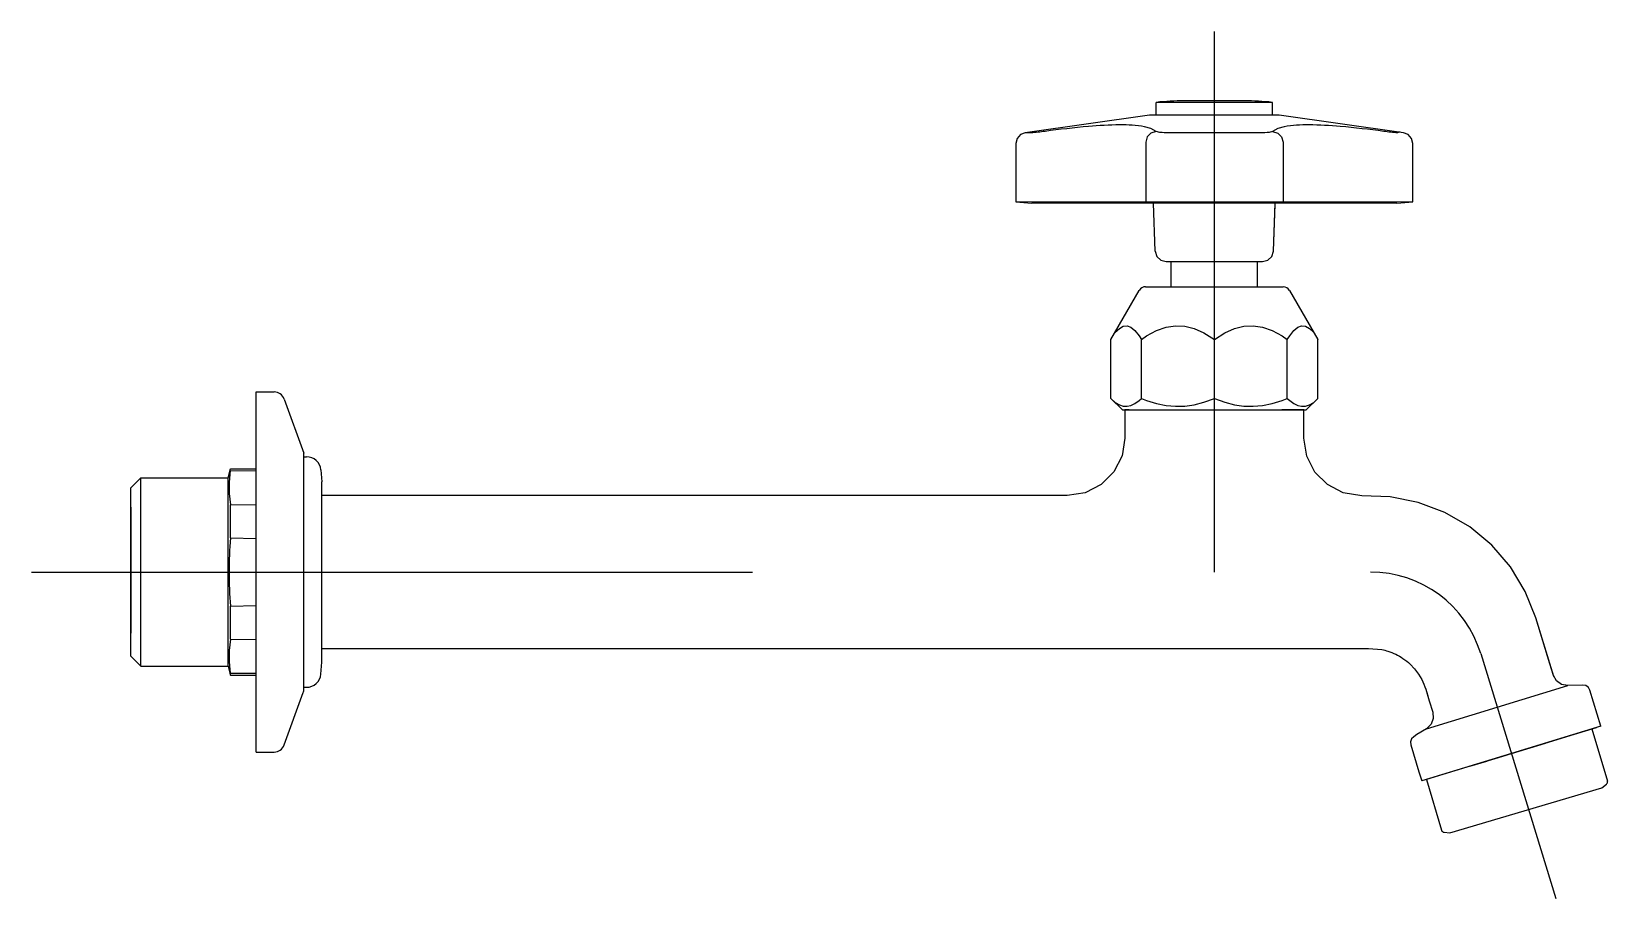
# Model space of a CAD drawing. Extents: x -45.05 to -44.831, y 51.683 to 51.803.
import ezdxf

# ---------------------------------------------------------------- set-up
doc = ezdxf.new("R2010")
doc.units = 0
doc.header["$LTSCALE"] = 0.056
doc.linetypes.add('AXES', pattern=[0.54, 0.3, -0.08, 0.08, -0.08])
doc.linetypes.add('CONTINU', pattern=[0])
doc.layers.get('0').update_dxf_attribs({"linetype": 'CONTINUOUS'})

msp = doc.modelspace()

# ---------------------------------------------------------------- linework, layer by layer
at = {"linetype": 'AXES'}
for points in [[(-44.8857, 51.72829), (-44.8857, 51.80332)], [(-45.04978, 51.72829), (-44.86405, 51.72829)], [(-44.84874, 51.71696), (-44.83835, 51.68297)]]:
    msp.add_lwpolyline(points, dxfattribs=at)
at = {"linetype": 'CONTINU'}
for points in [[(-44.88988, 51.79369, 0.025837), (-44.89375, 51.79349)], [(-44.87765, 51.79349, 0.025837), (-44.88152, 51.79369)], [(-44.90919, 51.78946, -0.017816), (-44.91113, 51.78926)], [(-44.89378, 51.78945), (-44.89449, 51.78987), (-44.89539, 51.7901, 0.045141), (-44.89881, 51.79036, 0.021137), (-44.90316, 51.79014, 0.009816), (-44.90919, 51.78946)], [(-44.89204, 51.78927, -0.029584), (-44.89326, 51.78932), (-44.89378, 51.78945)], [(-44.87761, 51.78945), (-44.87811, 51.78932, -0.029473), (-44.87924, 51.78927)], [(-44.8622, 51.78946, 0.009816), (-44.86823, 51.79014, 0.021135), (-44.87258, 51.79036, 0.04514), (-44.87601, 51.7901), (-44.87691, 51.78987), (-44.87761, 51.78945)], [(-44.86027, 51.78926, -0.017816), (-44.8622, 51.78946)], [(-44.89524, 51.76789, 0.267954), (-44.89611, 51.76739)], [(-44.87529, 51.76739, 0.267974), (-44.87615, 51.76789)], [(-45.01473, 51.7523, 0.315284), (-45.01614, 51.75329)], [(-45.00964, 51.74246, 0.388883), (-45.01164, 51.74429)], [(-45.02217, 51.73303, 0.045542), (-45.02217, 51.72354)], [(-44.86245, 51.71753, -0.028986), (-44.86161, 51.7173)], [(-44.86161, 51.7173, -0.07072), (-44.85953, 51.7163)], [(-44.85953, 51.7163, -0.040748), (-44.85853, 51.7155)], [(-45.01164, 51.71229, 0.389338), (-45.00964, 51.71412)], [(-44.85693, 51.71336, -0.046523), (-44.85638, 51.71203)], [(-45.01209, 51.71154, 0.08749), (-45.012, 51.71205)], [(-45.01614, 51.70329, 0.315312), (-45.01473, 51.70428)], [(-44.83132, 51.69883, 0.310504), (-44.83118, 51.69926)], [(-44.85419, 51.69244, 0.310406), (-44.85384, 51.69216)]]:
    msp.add_lwpolyline(points, format="xyb", dxfattribs=at)
for points in [[(-44.88152, 51.79369), (-44.88988, 51.79369)], [(-44.8947, 51.79169), (-44.91193, 51.78927)], [(-44.8857, 51.79169), (-44.8947, 51.79169)], [(-44.89375, 51.79169), (-44.89375, 51.79349)], [(-44.87765, 51.79349), (-44.89375, 51.79349)], [(-44.8767, 51.79169), (-44.8857, 51.79169)], [(-44.87765, 51.79169), (-44.87765, 51.79349)], [(-44.85947, 51.78927), (-44.8767, 51.79169)], [(-44.91193, 51.78927), (-44.91259, 51.78901), (-44.91305, 51.78847), (-44.91322, 51.78778)], [(-44.91113, 51.78926), (-44.91193, 51.78927)], [(-44.89378, 51.78945), (-44.89451, 51.78923), (-44.89503, 51.7887), (-44.89522, 51.78797)], [(-44.89061, 51.78927), (-44.89204, 51.78927)], [(-44.8857, 51.78927), (-44.89061, 51.78927)], [(-44.87924, 51.78927), (-44.8857, 51.78927)], [(-44.87761, 51.78945), (-44.87689, 51.78923), (-44.87637, 51.7887), (-44.87617, 51.78797)], [(-44.86005, 51.78935), (-44.86027, 51.78926)], [(-44.85992, 51.78933), (-44.86005, 51.78935)], [(-44.85818, 51.78778), (-44.85835, 51.78847), (-44.85881, 51.78901), (-44.85947, 51.78927)], [(-44.91322, 51.78778), (-44.91322, 51.77969)], [(-44.89522, 51.78797), (-44.89522, 51.77967)], [(-44.87617, 51.78797), (-44.87617, 51.77964)], [(-44.85818, 51.77969), (-44.85818, 51.78778)], [(-44.85901, 51.77962), (-44.91322, 51.77969)], [(-44.91322, 51.77969), (-44.91102, 51.77951)], [(-44.86038, 51.77951), (-44.91102, 51.77951)], [(-44.8939, 51.77284), (-44.89413, 51.77951)], [(-44.8775, 51.77284), (-44.87726, 51.77951)], [(-44.8775, 51.77284), (-44.87727, 51.77937)], [(-44.86038, 51.77951), (-44.85818, 51.77969)], [(-44.85818, 51.77969), (-44.85901, 51.77962)], [(-44.8939, 51.77284), (-44.89368, 51.77211), (-44.89313, 51.77158), (-44.89238, 51.77139)], [(-44.879, 51.77139), (-44.87826, 51.77158), (-44.87772, 51.77211), (-44.8775, 51.77284)], [(-44.89238, 51.77139), (-44.8857, 51.77139)], [(-44.8917, 51.77139), (-44.8797, 51.77139)], [(-44.8917, 51.76789), (-44.8917, 51.77139)], [(-44.8857, 51.77139), (-44.879, 51.77139)], [(-44.88152, 51.77139), (-44.879, 51.77139)], [(-44.8797, 51.76789), (-44.8797, 51.77139)], [(-44.90004, 51.76058), (-44.89611, 51.76739)], [(-44.89524, 51.76789), (-44.87615, 51.76789)], [(-44.87529, 51.76739), (-44.87136, 51.76058)], [(-44.90004, 51.76058), (-44.8995, 51.76152)], [(-44.8995, 51.76152), (-44.89888, 51.76208)], [(-44.89888, 51.76208), (-44.89834, 51.7624)], [(-44.89834, 51.7624), (-44.89781, 51.76246)], [(-44.89781, 51.76246), (-44.89727, 51.76227)], [(-44.89727, 51.76227), (-44.89672, 51.76182)], [(-44.89672, 51.76182), (-44.89614, 51.76107)], [(-44.89614, 51.76107), (-44.89581, 51.76056)], [(-44.89581, 51.76056), (-44.8951, 51.76107)], [(-44.8951, 51.76107), (-44.89371, 51.76182)], [(-44.89371, 51.76182), (-44.89238, 51.76227)], [(-44.89238, 51.76227), (-44.89109, 51.76246)], [(-44.89109, 51.76246), (-44.88981, 51.7624)], [(-44.88981, 51.7624), (-44.8885, 51.76208)], [(-44.8885, 51.76208), (-44.88714, 51.76148)], [(-44.88714, 51.76148), (-44.8857, 51.76058)], [(-44.8857, 51.76058), (-44.88425, 51.76148)], [(-44.88425, 51.76148), (-44.8829, 51.76208)], [(-44.8829, 51.76208), (-44.88159, 51.7624)], [(-44.88159, 51.7624), (-44.88031, 51.76246)], [(-44.88031, 51.76246), (-44.87902, 51.76227)], [(-44.87902, 51.76227), (-44.87769, 51.76182)], [(-44.87769, 51.76182), (-44.87629, 51.76107)], [(-44.87629, 51.76107), (-44.87558, 51.76056)], [(-44.87558, 51.76056), (-44.87525, 51.76107)], [(-44.87525, 51.76107), (-44.87467, 51.76182)], [(-44.87467, 51.76182), (-44.87412, 51.76227)], [(-44.87412, 51.76227), (-44.87359, 51.76246)], [(-44.87359, 51.76246), (-44.87306, 51.7624)], [(-44.87306, 51.7624), (-44.87252, 51.76208)], [(-44.87252, 51.76208), (-44.8719, 51.76152)], [(-44.8719, 51.76152), (-44.87136, 51.76058)], [(-44.90004, 51.75238), (-44.90004, 51.76058)], [(-44.89581, 51.75239), (-44.89581, 51.76056)], [(-44.8857, 51.75238), (-44.8857, 51.76058)], [(-44.87558, 51.75239), (-44.87558, 51.76056)], [(-44.87136, 51.75238), (-44.87136, 51.76058)], [(-45.0186, 51.72829), (-45.0186, 51.75329)], [(-45.0186, 51.75329), (-45.01614, 51.75329)], [(-45.01473, 51.7523), (-45.012, 51.74479)], [(-44.90004, 51.75238), (-44.89948, 51.75182)], [(-44.90004, 51.75238), (-44.89845, 51.75079)], [(-44.89672, 51.75167), (-44.89614, 51.75209)], [(-44.89614, 51.75209), (-44.89581, 51.75239)], [(-44.89581, 51.75239), (-44.8951, 51.75209)], [(-44.8951, 51.75209), (-44.89371, 51.75167)], [(-44.88714, 51.75186), (-44.8857, 51.75238)], [(-44.8857, 51.75238), (-44.88425, 51.75186)], [(-44.87769, 51.75167), (-44.87629, 51.75209)], [(-44.87629, 51.75209), (-44.87558, 51.75239)], [(-44.87558, 51.75239), (-44.87525, 51.75209)], [(-44.87525, 51.75209), (-44.87467, 51.75167)], [(-44.87295, 51.75079), (-44.87136, 51.75238)], [(-44.87192, 51.75182), (-44.87136, 51.75238)], [(-44.89948, 51.75182), (-44.89888, 51.75151)], [(-44.89888, 51.75151), (-44.89834, 51.75133)], [(-44.89845, 51.75079), (-44.87295, 51.75079)], [(-44.89834, 51.75133), (-44.89781, 51.75129)], [(-44.8981, 51.75079), (-44.8733, 51.75079)], [(-44.8975, 51.75079), (-44.8981, 51.75079)], [(-44.8981, 51.75079), (-44.8981, 51.74689)], [(-44.89781, 51.75129), (-44.89727, 51.7514)], [(-44.8975, 51.75079), (-44.89505, 51.75079)], [(-44.89727, 51.7514), (-44.89672, 51.75167)], [(-44.89371, 51.75167), (-44.89238, 51.7514)], [(-44.89238, 51.7514), (-44.89109, 51.75129)], [(-44.89109, 51.75129), (-44.88981, 51.75133)], [(-44.88981, 51.75133), (-44.8885, 51.75151)], [(-44.8885, 51.75151), (-44.88714, 51.75186)], [(-44.88425, 51.75186), (-44.8829, 51.75151)], [(-44.8829, 51.75151), (-44.88159, 51.75133)], [(-44.88159, 51.75133), (-44.88031, 51.75129)], [(-44.88031, 51.75129), (-44.87902, 51.7514)], [(-44.87902, 51.7514), (-44.87769, 51.75167)], [(-44.87659, 51.75079), (-44.8739, 51.75079)], [(-44.8733, 51.75079), (-44.87634, 51.75079)], [(-44.87467, 51.75167), (-44.87412, 51.7514)], [(-44.87412, 51.7514), (-44.87359, 51.75129)], [(-44.8733, 51.75079), (-44.8739, 51.75079)], [(-44.87359, 51.75129), (-44.87306, 51.75133)], [(-44.8733, 51.74689), (-44.8733, 51.75079)], [(-44.87306, 51.75133), (-44.87252, 51.75151)], [(-44.87252, 51.75151), (-44.87192, 51.75182)], [(-44.8981, 51.74689), (-44.89849, 51.74442), (-44.89963, 51.74219), (-44.90139, 51.74042), (-44.90363, 51.73928), (-44.9061, 51.73889)], [(-44.86524, 51.73888), (-44.86781, 51.73929), (-44.87002, 51.74043), (-44.87175, 51.74216), (-44.87289, 51.74436), (-44.8733, 51.74689)], [(-45.012, 51.71205), (-45.012, 51.74479)], [(-45.012, 51.74429), (-45.01164, 51.74429)], [(-45.036, 51.73999), (-45.03462, 51.74136)], [(-45.03462, 51.71521), (-45.03462, 51.74136)], [(-45.03462, 51.74136), (-45.0225, 51.74136)], [(-45.0225, 51.74136), (-45.02217, 51.74259)], [(-45.0225, 51.71521), (-45.0225, 51.74136)], [(-45.02223, 51.74236), (-45.02236, 51.74075), (-45.02236, 51.73917), (-45.02217, 51.7376)], [(-45.02223, 51.74236), (-45.02217, 51.74259)], [(-45.02223, 51.74236), (-45.0186, 51.74233)], [(-45.02217, 51.74259), (-45.0186, 51.74259)], [(-45.00964, 51.74246), (-45.0095, 51.74079)], [(-45.036, 51.71659), (-45.036, 51.73999)], [(-45.0095, 51.72829), (-45.0095, 51.74079)], [(-45.036, 51.73729), (-45.036, 51.72829)], [(-45.036, 51.73679), (-45.036, 51.72829)], [(-45.02217, 51.7376), (-45.0186, 51.73766)], [(-45.02217, 51.73303), (-45.02217, 51.7376)], [(-44.90734, 51.73889), (-45.0095, 51.73889)], [(-44.9061, 51.73889), (-44.90734, 51.73889)], [(-44.8411, 51.72191), (-44.84257, 51.72559), (-44.84463, 51.72899), (-44.84722, 51.732), (-44.85028, 51.73454), (-44.85371, 51.73654), (-44.85742, 51.73796), (-44.86131, 51.73873), (-44.86524, 51.73888)], [(-45.02217, 51.73303), (-45.0186, 51.73296)], [(-45.036, 51.72829), (-45.036, 51.72002)], [(-45.036, 51.72829), (-45.036, 51.71979)], [(-45.036, 51.72829), (-45.036, 51.72014)], [(-45.0186, 51.70329), (-45.0186, 51.72829)], [(-45.0095, 51.71579), (-45.0095, 51.72829)], [(-45.02217, 51.72354), (-45.0186, 51.72362)], [(-45.02217, 51.71898), (-45.02217, 51.72354)], [(-44.83862, 51.71378), (-44.8411, 51.72191)], [(-44.83915, 51.71553), (-44.8411, 51.72191)], [(-45.02217, 51.71898), (-45.02236, 51.71738), (-45.02236, 51.7158), (-45.02224, 51.71423)], [(-45.02217, 51.71898), (-45.0186, 51.71892)], [(-45.0095, 51.71769), (-44.90734, 51.71769)], [(-44.90734, 51.71769), (-44.87926, 51.71769)], [(-44.87926, 51.71769), (-44.86431, 51.71769), (-44.86245, 51.71753)], [(-45.036, 51.71659), (-45.03462, 51.71521)], [(-45.03462, 51.71521), (-45.0225, 51.71521)], [(-45.0225, 51.71521), (-45.02217, 51.71399)], [(-45.00964, 51.71412), (-45.0095, 51.71579)], [(-44.85853, 51.7155), (-44.85792, 51.71485), (-44.85738, 51.71413), (-44.85693, 51.71336)], [(-44.83867, 51.71394), (-44.83915, 51.71553)], [(-45.02217, 51.71399), (-45.02224, 51.71423)], [(-45.02224, 51.71423), (-45.0186, 51.71423)], [(-45.02217, 51.71399), (-45.0186, 51.71399)], [(-44.83668, 51.71253), (-44.83754, 51.71269), (-44.83824, 51.71319), (-44.83867, 51.71394)], [(-45.01473, 51.70428), (-45.01209, 51.71154)], [(-45.012, 51.71229), (-45.01164, 51.71229)], [(-44.85638, 51.71203), (-44.8561, 51.7111)], [(-44.85638, 51.71203), (-44.85589, 51.71041)], [(-44.85625, 51.70654), (-44.83668, 51.71253)], [(-44.83459, 51.7126), (-44.83668, 51.71253)], [(-44.8336, 51.71189), (-44.83381, 51.71227), (-44.83416, 51.71252), (-44.83459, 51.7126)], [(-44.83207, 51.70689), (-44.8336, 51.71189)], [(-44.8554, 51.70883), (-44.85533, 51.70796), (-44.85564, 51.70715), (-44.85625, 51.70654)], [(-44.85589, 51.71041), (-44.8554, 51.70883)], [(-44.85625, 51.70654), (-44.85759, 51.70571)], [(-44.83207, 51.70689), (-44.8445, 51.70309)], [(-44.83274, 51.70668), (-44.8445, 51.70309)], [(-44.83333, 51.7065), (-44.83118, 51.69926)], [(-44.85803, 51.70543), (-44.85834, 51.70513), (-44.85849, 51.70472), (-44.85846, 51.70429)], [(-44.85846, 51.70429), (-44.85731, 51.70054)], [(-44.85759, 51.70571), (-44.85803, 51.70543)], [(-44.8445, 51.70309), (-44.83632, 51.70559)], [(-44.8445, 51.70309), (-44.83974, 51.70454)], [(-44.84097, 51.70417), (-44.84023, 51.70439)], [(-45.0186, 51.70329), (-45.01614, 51.70329)], [(-44.8445, 51.70309), (-44.85693, 51.69929)], [(-44.8445, 51.70309), (-44.85626, 51.69949)], [(-44.85024, 51.70133), (-44.8445, 51.70309)], [(-44.85024, 51.70133), (-44.84521, 51.70287)], [(-44.85024, 51.70133), (-44.84789, 51.70205)], [(-44.85731, 51.70054), (-44.85693, 51.69929)], [(-44.85626, 51.69949), (-44.85419, 51.69244)], [(-44.85305, 51.6921), (-44.83195, 51.69834)], [(-44.83195, 51.69834), (-44.83132, 51.69883)], [(-44.85384, 51.69216), (-44.85305, 51.6921)]]:
    msp.add_lwpolyline(points, dxfattribs=at)
at = {"linetype": 'AXES'}
msp.add_lwpolyline([(-44.84874, 51.71696, 0.329761), (-44.86405, 51.72829)], format="xyb", dxfattribs=at)

doc.saveas('drawing.dxf')
